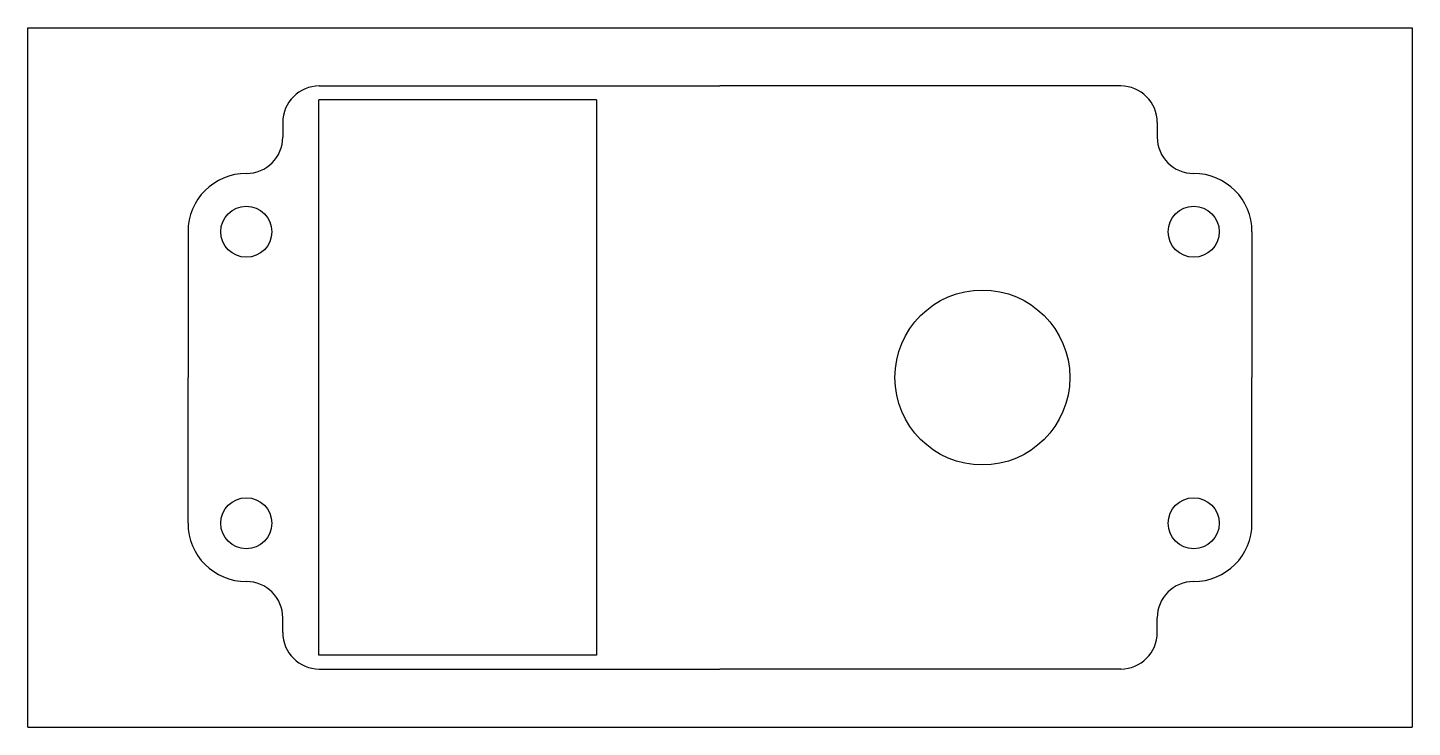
# Model space of a CAD drawing. Header units: millimetres. Extents: x 0 to 95, y 0 to 48.
import ezdxf

# ---------------------------------------------------------------- set-up
doc = ezdxf.new("R2010")
doc.units = ezdxf.units.MM
doc.linetypes.add('K5LT_BASIC', pattern=[0])
doc.linetypes.add('K5LT_REINFORCED', pattern=[0])

msp = doc.modelspace()

# ---------------------------------------------------------------- linework, layer by layer
at = {"color": 5, "linetype": 'K5LT_BASIC', "true_color": 0x0000ff}
for p, q in [((0, 0), (0, 48)), ((0, 48), (95, 48)), ((95, 48), (95, 0)), ((19.975, 4.95), (19.975, 43.05)), ((39.025, 43.05), (19.975, 43.05)), ((39.025, 43.05), (39.025, 4.95)), ((39.025, 4.95), (19.975, 4.95)), ((0, 0), (95, 0))]:
    msp.add_line(p, q, dxfattribs=at)
at = {"color": 134, "linetype": 'K5LT_REINFORCED', "true_color": 0x009696}
for p, q in [((20, 44), (47.5, 44)), ((75, 44), (47.5, 44)), ((17.5, 41.5), (17.5, 40.5)), ((77.5, 41.5), (77.5, 40.5)), ((11, 34), (11, 24)), ((84, 34), (84, 24)), ((11, 14), (11, 24)), ((84, 14), (84, 24)), ((17.5, 6.5), (17.5, 7.5)), ((77.5, 6.5), (77.5, 7.5)), ((20, 4), (47.5, 4)), ((75, 4), (47.5, 4))]:
    msp.add_line(p, q, dxfattribs=at)
for centre in [(15, 34), (80, 34), (15, 14), (80, 14)]:
    msp.add_circle(centre, 1.75, dxfattribs=at)
at = {"color": 5, "linetype": 'K5LT_BASIC', "true_color": 0x0000ff}
msp.add_circle((65.5, 24), 6, dxfattribs=at)
at = {"color": 134, "linetype": 'K5LT_REINFORCED', "true_color": 0x009696}
for centre, radius, start, end in [((20, 41.5), 2.5, 90, 180), ((75, 41.5), 2.5, 0, 90), ((15, 40.5), 2.5, 270, 0), ((80, 40.5), 2.5, 180, 270), ((15, 34), 4, 90, 180), ((80, 34), 4, 0, 90), ((15, 14), 4, 180, 270), ((80, 14), 4, 270, 0), ((15, 7.5), 2.5, 0, 90), ((80, 7.5), 2.5, 90, 180), ((20, 6.5), 2.5, 180, 270), ((75, 6.5), 2.5, 270, 0)]:
    msp.add_arc(centre, radius, start, end, dxfattribs=at)

doc.saveas('drawing.dxf')
